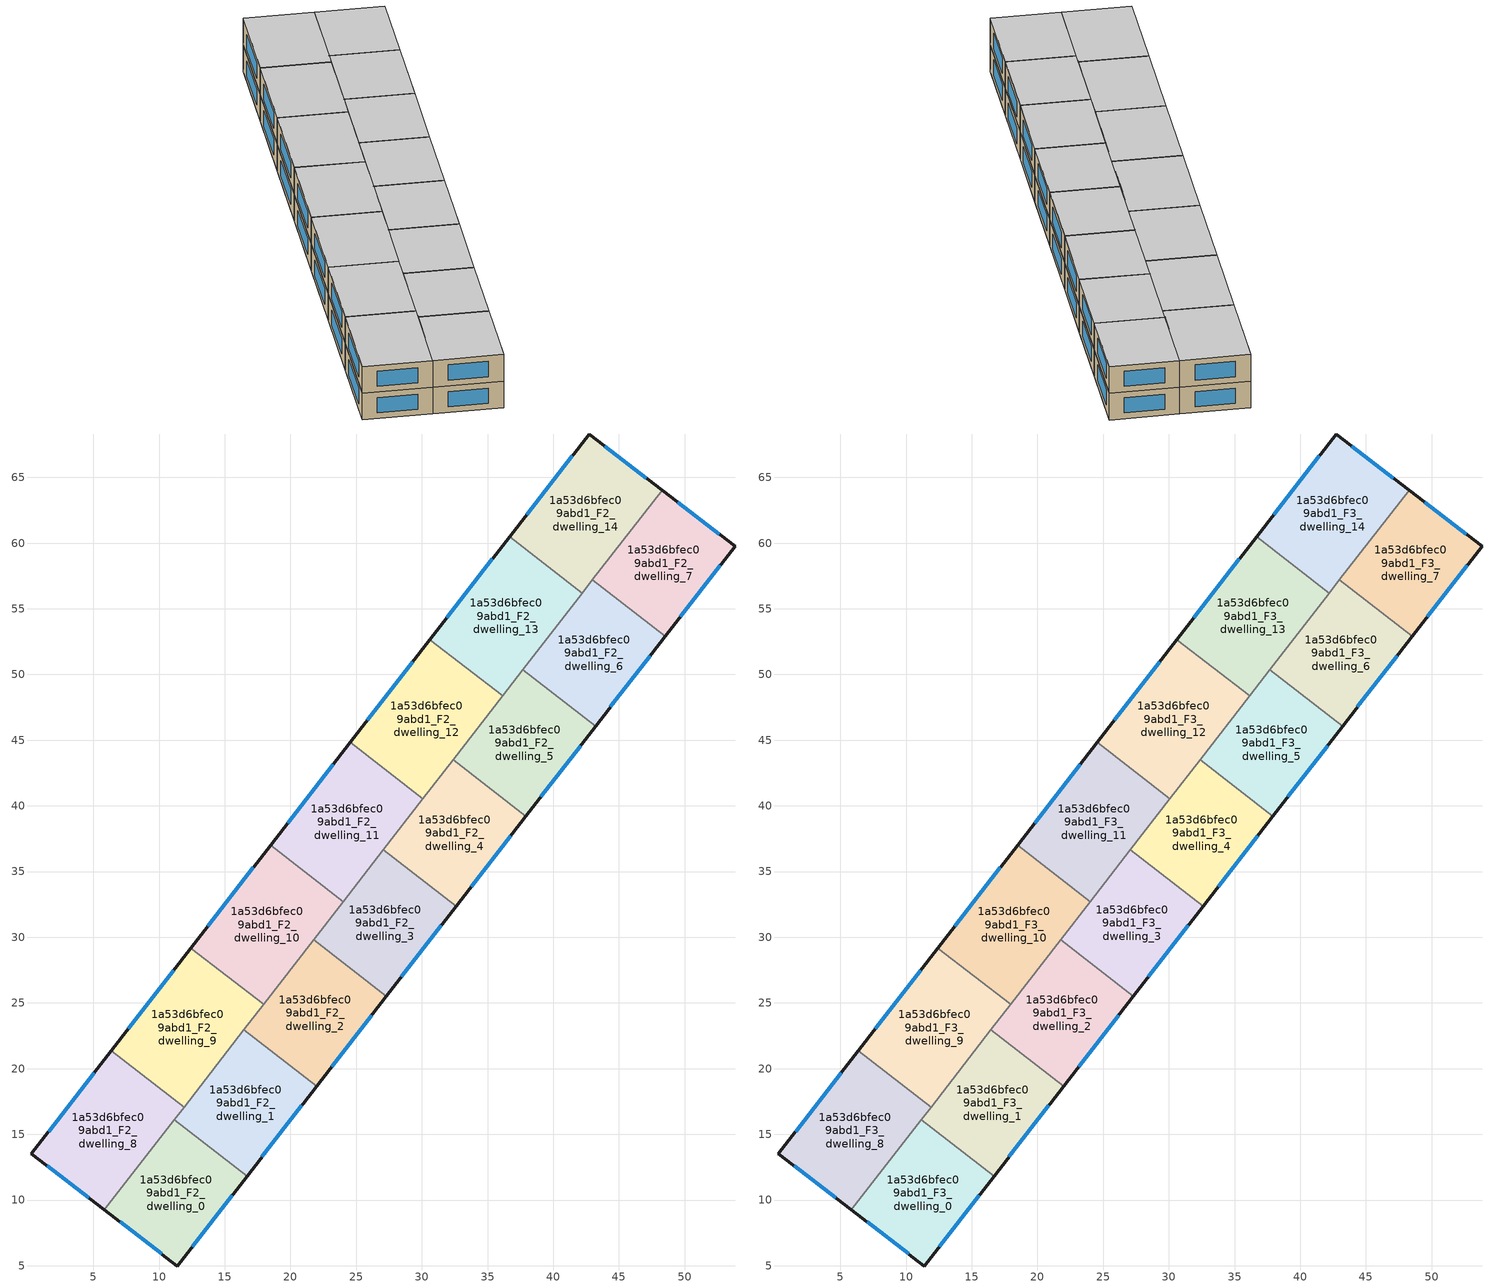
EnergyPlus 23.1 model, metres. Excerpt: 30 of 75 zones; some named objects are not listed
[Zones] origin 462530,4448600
1a53d6bfec09abd1_F2_dwelling_0
 floor to 1a53d6bfec09abd1_F1_dwelling_0 (EU_floor_Construction): 16.7,11.82 11.4,4.98 5.85,9.25 11.16,16.11 z6
 wall outside (EU_wall_Construction): 5.85,9.25 11.4,4.98 16.7,11.82 z6:9
 wall to 1a53d6bfec09abd1_F2_dwelling_1 (EU_wall_Construction): 16.7,11.82 11.16,16.11 z6:9
 wall to 1a53d6bfec09abd1_F2_dwelling_8 (EU_wall_Construction): 11.16,16.11 5.85,9.25 z6:9
 window (EU_Window_Construction): 12.54,6.44 15.56,10.35 / 7.04,8.33 10.21,5.89 z6.64:8.36
1a53d6bfec09abd1_F2_dwelling_1
 floor to 1a53d6bfec09abd1_F1_dwelling_1 (EU_floor_Construction): 22,18.67 16.7,11.82 11.16,16.11 16.46,22.96 z6
 wall outside (EU_wall_Construction): 16.7,11.82 22,18.67 z6:9
 wall to 1a53d6bfec09abd1_F2_dwelling_2 (EU_wall_Construction): 22,18.67 16.46,22.96 z6:9
 wall to 1a53d6bfec09abd1_F2_dwelling_9 (EU_wall_Construction): 16.46,22.96 11.9,17.06 z6:9
 wall to 1a53d6bfec09abd1_F2_dwelling_8 (EU_wall_Construction): 11.9,17.06 11.16,16.11 z6:9
 window (EU_Window_Construction): 17.83,13.28 20.87,17.2 z6.64:8.36
1a53d6bfec09abd1_F2_dwelling_10
 floor to 1a53d6bfec09abd1_F1_dwelling_10 (EU_floor_Construction): 24.02,32.72 17.96,24.89 12.42,29.18 18.49,37.01 z6
 wall outside (EU_wall_Construction): 18.49,37.01 12.42,29.18 z6:9
 wall to 1a53d6bfec09abd1_F2_dwelling_11 (EU_wall_Construction): 24.02,32.72 18.49,37.01 z6:9
 wall to 1a53d6bfec09abd1_F2_dwelling_9 (EU_wall_Construction): 12.42,29.18 17.96,24.89 z6:9
 wall to 1a53d6bfec09abd1_F2_dwelling_2 (EU_wall_Construction): 17.96,24.89 21.77,29.81 z6:9
 wall to 1a53d6bfec09abd1_F2_dwelling_3 (EU_wall_Construction): 21.77,29.81 24.02,32.72 z6:9
 window (EU_Window_Construction): 17.19,35.33 13.72,30.86 z6.64:8.36
1a53d6bfec09abd1_F2_dwelling_11
 floor to 1a53d6bfec09abd1_F1_dwelling_11 (EU_floor_Construction): 30.09,40.54 24.02,32.72 18.49,37.01 24.55,44.83 z6
 wall outside (EU_wall_Construction): 24.55,44.83 18.49,37.01 z6:9
 wall to 1a53d6bfec09abd1_F2_dwelling_12 (EU_wall_Construction): 30.09,40.54 24.55,44.83 z6:9
 wall to 1a53d6bfec09abd1_F2_dwelling_3 (EU_wall_Construction): 24.02,32.72 27.07,36.65 z6:9
 wall to 1a53d6bfec09abd1_F2_dwelling_4 (EU_wall_Construction): 27.07,36.65 30.09,40.54 z6:9
 window (EU_Window_Construction): 23.25,43.16 19.78,38.68 z6.64:8.36
1a53d6bfec09abd1_F2_dwelling_12
 floor to 1a53d6bfec09abd1_F1_dwelling_12 (EU_floor_Construction): 36.15,48.37 30.09,40.54 24.55,44.83 30.61,52.66 z6
 wall outside (EU_wall_Construction): 30.61,52.66 24.55,44.83 z6:9
 wall to 1a53d6bfec09abd1_F2_dwelling_13 (EU_wall_Construction): 36.15,48.37 30.61,52.66 z6:9
 wall to 1a53d6bfec09abd1_F2_dwelling_5 (EU_wall_Construction): 32.38,43.5 36.15,48.37 z6:9
 wall to 1a53d6bfec09abd1_F2_dwelling_4 (EU_wall_Construction): 30.09,40.55 32.38,43.5 z6:9
 window (EU_Window_Construction): 29.31,50.98 25.85,46.51 z6.64:8.36
1a53d6bfec09abd1_F2_dwelling_13
 floor to 1a53d6bfec09abd1_F1_dwelling_13 (EU_floor_Construction): 42.21,56.2 36.15,48.37 30.61,52.66 36.67,60.49 z6
 wall outside (EU_wall_Construction): 36.67,60.49 30.61,52.66 z6:9
 wall to 1a53d6bfec09abd1_F2_dwelling_14 (EU_wall_Construction): 42.21,56.2 36.67,60.49 z6:9
 wall to 1a53d6bfec09abd1_F2_dwelling_6 (EU_wall_Construction): 37.68,50.35 42.21,56.2 z6:9
 wall to 1a53d6bfec09abd1_F2_dwelling_5 (EU_wall_Construction): 36.15,48.37 37.68,50.35 z6:9
 window (EU_Window_Construction): 35.37,58.81 31.91,54.34 z6.64:8.36
1a53d6bfec09abd1_F2_dwelling_14
 floor to 1a53d6bfec09abd1_F1_dwelling_14 (EU_floor_Construction): 48.28,64.04 42.21,56.2 36.67,60.49 42.73,68.3 z6
 wall outside (EU_wall_Construction): 48.28,64.04 42.73,68.3 36.67,60.49 z6:9
 wall to 1a53d6bfec09abd1_F2_dwelling_7 (EU_wall_Construction): 42.99,57.2 48.28,64.04 z6:9
 wall to 1a53d6bfec09abd1_F2_dwelling_6 (EU_wall_Construction): 42.21,56.2 42.99,57.2 z6:9
 window (EU_Window_Construction): 47.09,64.95 43.92,67.39 / 41.43,66.63 37.97,62.16 z6.64:8.36
1a53d6bfec09abd1_F2_dwelling_2
 floor to 1a53d6bfec09abd1_F1_dwelling_2 (EU_floor_Construction): 27.31,25.51 22,18.67 16.46,22.96 21.77,29.8 z6
 wall outside (EU_wall_Construction): 22,18.67 27.31,25.51 z6:9
 wall to 1a53d6bfec09abd1_F2_dwelling_3 (EU_wall_Construction): 27.31,25.51 21.77,29.8 z6:9
 wall to 1a53d6bfec09abd1_F2_dwelling_9 (EU_wall_Construction): 17.96,24.89 16.46,22.96 z6:9
 window (EU_Window_Construction): 23.14,20.13 26.17,24.05 z6.64:8.36
1a53d6bfec09abd1_F2_dwelling_3
 floor to 1a53d6bfec09abd1_F1_dwelling_3 (EU_floor_Construction): 32.61,32.36 27.31,25.51 21.77,29.8 27.07,36.65 z6
 wall outside (EU_wall_Construction): 27.31,25.51 32.61,32.36 z6:9
 wall to 1a53d6bfec09abd1_F2_dwelling_4 (EU_wall_Construction): 32.61,32.36 27.07,36.65 z6:9
 window (EU_Window_Construction): 28.44,26.98 31.47,30.9 z6.64:8.36
1a53d6bfec09abd1_F2_dwelling_4
 floor to 1a53d6bfec09abd1_F1_dwelling_4 (EU_floor_Construction): 37.91,39.21 32.61,32.36 27.07,36.65 32.38,43.5 z6
 wall outside (EU_wall_Construction): 32.61,32.36 37.91,39.21 z6:9
 wall to 1a53d6bfec09abd1_F2_dwelling_5 (EU_wall_Construction): 37.91,39.21 32.38,43.5 z6:9
 window (EU_Window_Construction): 33.75,33.83 36.78,37.75 z6.64:8.36
1a53d6bfec09abd1_F2_dwelling_5
 floor to 1a53d6bfec09abd1_F1_dwelling_5 (EU_floor_Construction): 43.22,46.06 37.91,39.21 32.38,43.5 37.68,50.35 z6
 wall outside (EU_wall_Construction): 37.91,39.21 43.22,46.06 z6:9
 wall to 1a53d6bfec09abd1_F2_dwelling_6 (EU_wall_Construction): 43.22,46.06 37.68,50.35 z6:9
 window (EU_Window_Construction): 39.05,40.68 42.08,44.59 z6.64:8.36
1a53d6bfec09abd1_F2_dwelling_6
 floor to 1a53d6bfec09abd1_F1_dwelling_6 (EU_floor_Construction): 48.52,52.91 43.22,46.06 37.68,50.35 42.99,57.2 z6
 wall outside (EU_wall_Construction): 43.22,46.06 48.52,52.91 z6:9
 wall to 1a53d6bfec09abd1_F2_dwelling_7 (EU_wall_Construction): 48.52,52.91 42.99,57.2 z6:9
 window (EU_Window_Construction): 44.36,47.53 47.39,51.44 z6.64:8.36
1a53d6bfec09abd1_F2_dwelling_7
 floor to 1a53d6bfec09abd1_F1_dwelling_7 (EU_floor_Construction): 53.84,59.77 48.52,52.91 42.99,57.2 48.28,64.04 z6
 wall outside (EU_wall_Construction): 48.52,52.91 53.84,59.77 48.28,64.04 z6:9
 window (EU_Window_Construction): 52.65,60.68 49.47,63.12 / 49.66,54.38 52.7,58.3 z6.64:8.36
1a53d6bfec09abd1_F2_dwelling_8
 floor to 1a53d6bfec09abd1_F1_dwelling_8 (EU_floor_Construction): 11.9,17.06 5.85,9.25 0.29,13.51 6.36,21.35 z6
 wall outside (EU_wall_Construction): 6.36,21.35 0.29,13.51 5.85,9.25 z6:9
 wall to 1a53d6bfec09abd1_F2_dwelling_9 (EU_wall_Construction): 11.9,17.06 6.36,21.35 z6:9
 window (EU_Window_Construction): 1.48,12.6 4.66,10.16 / 5.06,19.67 1.59,15.19 z6.64:8.36
1a53d6bfec09abd1_F2_dwelling_9
 floor to 1a53d6bfec09abd1_F1_dwelling_9 (EU_floor_Construction): 17.96,24.89 11.9,17.06 6.36,21.35 12.42,29.18 z6
 wall outside (EU_wall_Construction): 12.42,29.18 6.36,21.35 z6:9
 window (EU_Window_Construction): 11.13,27.5 7.66,23.03 z6.64:8.36
1a53d6bfec09abd1_F3_dwelling_0
 floor to 1a53d6bfec09abd1_F2_dwelling_0 (EU_floor_Construction): 16.7,11.82 11.4,4.98 5.85,9.25 11.16,16.11 z9
 wall outside (EU_wall_Construction): 5.85,9.25 11.4,4.98 16.7,11.82 z9:12
 wall to 1a53d6bfec09abd1_F3_dwelling_1 (EU_wall_Construction): 16.7,11.82 11.16,16.11 z9:12
 wall to 1a53d6bfec09abd1_F3_dwelling_8 (EU_wall_Construction): 11.16,16.11 5.85,9.25 z9:12
 window (EU_Window_Construction): 12.54,6.44 15.56,10.35 / 7.04,8.33 10.21,5.89 z9.64:11.36
 ceiling to 1a53d6bfec09abd1_F4_dwelling_0 (EU_floor_Construction): 11.4,4.98 16.7,11.82 11.16,16.11 5.85,9.25 z12
1a53d6bfec09abd1_F3_dwelling_1
 floor to 1a53d6bfec09abd1_F2_dwelling_1 (EU_floor_Construction): 22,18.67 16.7,11.82 11.16,16.11 16.46,22.96 z9
 wall outside (EU_wall_Construction): 16.7,11.82 22,18.67 z9:12
 wall to 1a53d6bfec09abd1_F3_dwelling_2 (EU_wall_Construction): 22,18.67 16.46,22.96 z9:12
 wall to 1a53d6bfec09abd1_F3_dwelling_9 (EU_wall_Construction): 16.46,22.96 11.9,17.06 z9:12
 wall to 1a53d6bfec09abd1_F3_dwelling_8 (EU_wall_Construction): 11.9,17.06 11.16,16.11 z9:12
 window (EU_Window_Construction): 17.83,13.28 20.87,17.2 z9.64:11.36
 ceiling to 1a53d6bfec09abd1_F4_dwelling_1 (EU_floor_Construction): 16.7,11.82 22,18.67 16.46,22.96 11.16,16.11 z12
1a53d6bfec09abd1_F3_dwelling_10
 floor to 1a53d6bfec09abd1_F2_dwelling_10 (EU_floor_Construction): 24.02,32.72 17.96,24.89 12.42,29.18 18.49,37.01 z9
 wall outside (EU_wall_Construction): 18.49,37.01 12.42,29.18 z9:12
 wall to 1a53d6bfec09abd1_F3_dwelling_11 (EU_wall_Construction): 24.02,32.72 18.49,37.01 z9:12
 wall to 1a53d6bfec09abd1_F3_dwelling_9 (EU_wall_Construction): 12.42,29.18 17.96,24.89 z9:12
 wall to 1a53d6bfec09abd1_F3_dwelling_2 (EU_wall_Construction): 17.96,24.89 21.77,29.81 z9:12
 wall to 1a53d6bfec09abd1_F3_dwelling_3 (EU_wall_Construction): 21.77,29.81 24.02,32.72 z9:12
 window (EU_Window_Construction): 17.19,35.33 13.72,30.86 z9.64:11.36
 ceiling to 1a53d6bfec09abd1_F4_dwelling_10 (EU_floor_Construction): 17.96,24.89 24.02,32.72 18.49,37.01 12.42,29.18 z12
1a53d6bfec09abd1_F3_dwelling_11
 floor to 1a53d6bfec09abd1_F2_dwelling_11 (EU_floor_Construction): 30.09,40.54 24.02,32.72 18.49,37.01 24.55,44.83 z9
 wall outside (EU_wall_Construction): 24.55,44.83 18.49,37.01 z9:12
 wall to 1a53d6bfec09abd1_F3_dwelling_12 (EU_wall_Construction): 30.09,40.54 24.55,44.83 z9:12
 wall to 1a53d6bfec09abd1_F3_dwelling_3 (EU_wall_Construction): 24.02,32.72 27.07,36.65 z9:12
 wall to 1a53d6bfec09abd1_F3_dwelling_4 (EU_wall_Construction): 27.07,36.65 30.09,40.54 z9:12
 window (EU_Window_Construction): 23.25,43.16 19.78,38.68 z9.64:11.36
 ceiling to 1a53d6bfec09abd1_F4_dwelling_11 (EU_floor_Construction): 24.02,32.72 30.09,40.54 24.55,44.83 18.49,37.01 z12
1a53d6bfec09abd1_F3_dwelling_12
 floor to 1a53d6bfec09abd1_F2_dwelling_12 (EU_floor_Construction): 36.15,48.37 30.09,40.54 24.55,44.83 30.61,52.66 z9
 wall outside (EU_wall_Construction): 30.61,52.66 24.55,44.83 z9:12
 wall to 1a53d6bfec09abd1_F3_dwelling_13 (EU_wall_Construction): 36.15,48.37 30.61,52.66 z9:12
 wall to 1a53d6bfec09abd1_F3_dwelling_5 (EU_wall_Construction): 32.38,43.5 36.15,48.37 z9:12
 wall to 1a53d6bfec09abd1_F3_dwelling_4 (EU_wall_Construction): 30.09,40.55 32.38,43.5 z9:12
 window (EU_Window_Construction): 29.31,50.98 25.85,46.51 z9.64:11.36
 ceiling to 1a53d6bfec09abd1_F4_dwelling_12 (EU_floor_Construction): 30.09,40.54 36.15,48.37 30.61,52.66 24.55,44.83 z12
1a53d6bfec09abd1_F3_dwelling_13
 floor to 1a53d6bfec09abd1_F2_dwelling_13 (EU_floor_Construction): 42.21,56.2 36.15,48.37 30.61,52.66 36.67,60.49 z9
 wall outside (EU_wall_Construction): 36.67,60.49 30.61,52.66 z9:12
 wall to 1a53d6bfec09abd1_F3_dwelling_14 (EU_wall_Construction): 42.21,56.2 36.67,60.49 z9:12
 wall to 1a53d6bfec09abd1_F3_dwelling_6 (EU_wall_Construction): 37.68,50.35 42.21,56.2 z9:12
 wall to 1a53d6bfec09abd1_F3_dwelling_5 (EU_wall_Construction): 36.15,48.37 37.68,50.35 z9:12
 window (EU_Window_Construction): 35.37,58.81 31.91,54.34 z9.64:11.36
 ceiling to 1a53d6bfec09abd1_F4_dwelling_13 (EU_floor_Construction): 36.15,48.37 42.21,56.2 36.67,60.49 30.61,52.66 z12
1a53d6bfec09abd1_F3_dwelling_14
 floor to 1a53d6bfec09abd1_F2_dwelling_14 (EU_floor_Construction): 48.28,64.04 42.21,56.2 36.67,60.49 42.73,68.3 z9
 wall outside (EU_wall_Construction): 48.28,64.04 42.73,68.3 36.67,60.49 z9:12
 wall to 1a53d6bfec09abd1_F3_dwelling_7 (EU_wall_Construction): 42.99,57.2 48.28,64.04 z9:12
 wall to 1a53d6bfec09abd1_F3_dwelling_6 (EU_wall_Construction): 42.21,56.2 42.99,57.2 z9:12
 window (EU_Window_Construction): 47.09,64.95 43.92,67.39 / 41.43,66.63 37.97,62.16 z9.64:11.36
 ceiling to 1a53d6bfec09abd1_F4_dwelling_14 (EU_floor_Construction): 42.21,56.2 48.28,64.04 42.73,68.3 36.67,60.49 z12
1a53d6bfec09abd1_F3_dwelling_2
 floor to 1a53d6bfec09abd1_F2_dwelling_2 (EU_floor_Construction): 27.31,25.51 22,18.67 16.46,22.96 21.77,29.8 z9
 wall outside (EU_wall_Construction): 22,18.67 27.31,25.51 z9:12
 wall to 1a53d6bfec09abd1_F3_dwelling_3 (EU_wall_Construction): 27.31,25.51 21.77,29.8 z9:12
 wall to 1a53d6bfec09abd1_F3_dwelling_9 (EU_wall_Construction): 17.96,24.89 16.46,22.96 z9:12
 window (EU_Window_Construction): 23.14,20.13 26.17,24.05 z9.64:11.36
 ceiling to 1a53d6bfec09abd1_F4_dwelling_2 (EU_floor_Construction): 22,18.67 27.31,25.51 21.77,29.8 16.46,22.96 z12
1a53d6bfec09abd1_F3_dwelling_3
 floor to 1a53d6bfec09abd1_F2_dwelling_3 (EU_floor_Construction): 32.61,32.36 27.31,25.51 21.77,29.8 27.07,36.65 z9
 wall outside (EU_wall_Construction): 27.31,25.51 32.61,32.36 z9:12
 wall to 1a53d6bfec09abd1_F3_dwelling_4 (EU_wall_Construction): 32.61,32.36 27.07,36.65 z9:12
 window (EU_Window_Construction): 28.44,26.98 31.47,30.9 z9.64:11.36
 ceiling to 1a53d6bfec09abd1_F4_dwelling_3 (EU_floor_Construction): 27.31,25.51 32.61,32.36 27.07,36.65 21.77,29.8 z12
1a53d6bfec09abd1_F3_dwelling_4
 floor to 1a53d6bfec09abd1_F2_dwelling_4 (EU_floor_Construction): 37.91,39.21 32.61,32.36 27.07,36.65 32.38,43.5 z9
 wall outside (EU_wall_Construction): 32.61,32.36 37.91,39.21 z9:12
 wall to 1a53d6bfec09abd1_F3_dwelling_5 (EU_wall_Construction): 37.91,39.21 32.38,43.5 z9:12
 window (EU_Window_Construction): 33.75,33.83 36.78,37.75 z9.64:11.36
 ceiling to 1a53d6bfec09abd1_F4_dwelling_4 (EU_floor_Construction): 32.61,32.36 37.91,39.21 32.38,43.5 27.07,36.65 z12
1a53d6bfec09abd1_F3_dwelling_5
 floor to 1a53d6bfec09abd1_F2_dwelling_5 (EU_floor_Construction): 43.22,46.06 37.91,39.21 32.38,43.5 37.68,50.35 z9
 wall outside (EU_wall_Construction): 37.91,39.21 43.22,46.06 z9:12
 wall to 1a53d6bfec09abd1_F3_dwelling_6 (EU_wall_Construction): 43.22,46.06 37.68,50.35 z9:12
 window (EU_Window_Construction): 39.05,40.68 42.08,44.59 z9.64:11.36
 ceiling to 1a53d6bfec09abd1_F4_dwelling_5 (EU_floor_Construction): 37.91,39.21 43.22,46.06 37.68,50.35 32.38,43.5 z12
1a53d6bfec09abd1_F3_dwelling_6
 floor to 1a53d6bfec09abd1_F2_dwelling_6 (EU_floor_Construction): 48.52,52.91 43.22,46.06 37.68,50.35 42.99,57.2 z9
 wall outside (EU_wall_Construction): 43.22,46.06 48.52,52.91 z9:12
 wall to 1a53d6bfec09abd1_F3_dwelling_7 (EU_wall_Construction): 48.52,52.91 42.99,57.2 z9:12
 window (EU_Window_Construction): 44.36,47.53 47.39,51.44 z9.64:11.36
 ceiling to 1a53d6bfec09abd1_F4_dwelling_6 (EU_floor_Construction): 43.22,46.06 48.52,52.91 42.99,57.2 37.68,50.35 z12
1a53d6bfec09abd1_F3_dwelling_7
 floor to 1a53d6bfec09abd1_F2_dwelling_7 (EU_floor_Construction): 53.84,59.77 48.52,52.91 42.99,57.2 48.28,64.04 z9
 wall outside (EU_wall_Construction): 48.52,52.91 53.84,59.77 48.28,64.04 z9:12
 window (EU_Window_Construction): 52.65,60.68 49.47,63.12 / 49.66,54.38 52.7,58.3 z9.64:11.36
 ceiling to 1a53d6bfec09abd1_F4_dwelling_7 (EU_floor_Construction): 48.52,52.91 53.84,59.77 48.28,64.04 42.99,57.2 z12
1a53d6bfec09abd1_F3_dwelling_8
 floor to 1a53d6bfec09abd1_F2_dwelling_8 (EU_floor_Construction): 11.9,17.06 5.85,9.25 0.29,13.51 6.36,21.35 z9
 wall outside (EU_wall_Construction): 6.36,21.35 0.29,13.51 5.85,9.25 z9:12
 wall to 1a53d6bfec09abd1_F3_dwelling_9 (EU_wall_Construction): 11.9,17.06 6.36,21.35 z9:12
 window (EU_Window_Construction): 1.48,12.6 4.66,10.16 / 5.06,19.67 1.59,15.19 z9.64:11.36
 ceiling to 1a53d6bfec09abd1_F4_dwelling_8 (EU_floor_Construction): 5.85,9.25 11.9,17.06 6.36,21.35 0.29,13.51 z12
1a53d6bfec09abd1_F3_dwelling_9
 floor to 1a53d6bfec09abd1_F2_dwelling_9 (EU_floor_Construction): 17.96,24.89 11.9,17.06 6.36,21.35 12.42,29.18 z9
 wall outside (EU_wall_Construction): 12.42,29.18 6.36,21.35 z9:12
 window (EU_Window_Construction): 11.13,27.5 7.66,23.03 z9.64:11.36
 ceiling to 1a53d6bfec09abd1_F4_dwelling_9 (EU_floor_Construction): 11.9,17.06 17.96,24.89 12.42,29.18 6.36,21.35 z12
[Building]
EU S2 Campaign: North Axis=0; Terrain=City; Solar Distribution=FullExterior
[Site:Location]
Yerevan-Zvartnots.Intl.AP: Latitude=40.15; Longitude=44.383; Time Zone=4; Elevation=854
[SizingPeriod:WeatherFileDays]
AnnualSizingPeriod: Begin Month=1; Begin Day of Month=1; End Month=12; End Day of Month=31; Day of Week for Start Day=Monday; Use Weather File Daylight Saving Period=No; Use Weather File Rain and Snow Indicators=No
[MATERIAL]
EU_InternalMass_Material: Roughness=MediumRough; Thickness=0.1; Conductivity=1; Density=1800; Specific Heat=900; Thermal Absorptance=0.9; Solar Absorptance=0.7; Visible Absorptance=0.7
[MATERIAL:NOMASS] Roughness=MediumRough; Thermal Absorptance=0.9; Solar Absorptance=0.7; Visible Absorptance=0.7
Name | Thermal Resistance
EU_wall_NoMass | 1.05043
EU_floor_NoMass | 0.478065
[WINDOWMATERIAL:SIMPLEGLAZINGSYSTEM]
EU_Window_SimpleGlazing: UFactor=2.5566; Solar Heat Gain Coefficient=0.75; Visible Transmittance=0.75
[CONSTRUCTION]
EU_wall_Construction: EU_wall_NoMass
EU_floor_Construction: EU_floor_NoMass
EU_Window_Construction: EU_Window_SimpleGlazing
EU_InternalMass_Construction: EU_InternalMass_Material
[ZONE] Type=1; Multiplier=1; Ceiling Height=autocalculate; Floor Area=autocalculate; Part of Total Floor Area=Yes
Name | Volume
1a53d6bfec09abd1_F2_dwelling_0; 1a53d6bfec09abd1_F3_dwelling_0 | 182.042
1a53d6bfec09abd1_F2_dwelling_1; 1a53d6bfec09abd1_F3_dwelling_1; 1a53d6bfec09abd1_F2_dwelling_3; 1a53d6bfec09abd1_F3_dwelling_3; 1a53d6bfec09abd1_F2_dwelling_4; 1a53d6bfec09abd1_F3_dwelling_4 | 182.052
1a53d6bfec09abd1_F2_dwelling_10; 1a53d6bfec09abd1_F3_dwelling_10 | 208.038
1a53d6bfec09abd1_F2_dwelling_11; 1a53d6bfec09abd1_F3_dwelling_11; 1a53d6bfec09abd1_F2_dwelling_12; 1a53d6bfec09abd1_F3_dwelling_12 | 208.032
1a53d6bfec09abd1_F2_dwelling_13; 1a53d6bfec09abd1_F3_dwelling_13; 1a53d6bfec09abd1_F2_dwelling_9; 1a53d6bfec09abd1_F3_dwelling_9 | 208.037
1a53d6bfec09abd1_F2_dwelling_14; 1a53d6bfec09abd1_F3_dwelling_14 | 208.043
1a53d6bfec09abd1_F2_dwelling_2; 1a53d6bfec09abd1_F3_dwelling_2 | 182.068
1a53d6bfec09abd1_F2_dwelling_5; 1a53d6bfec09abd1_F3_dwelling_5 | 182.035
1a53d6bfec09abd1_F2_dwelling_6; 1a53d6bfec09abd1_F3_dwelling_6 | 182.049
1a53d6bfec09abd1_F2_dwelling_7; 1a53d6bfec09abd1_F3_dwelling_7 | 182.057
1a53d6bfec09abd1_F2_dwelling_8; 1a53d6bfec09abd1_F3_dwelling_8 | 208.044
[INTERNALMASS] Construction=EU_InternalMass_Construction
Name | Zone or ZoneList | Surface Area
1a53d6bfec09abd1_F2_dwelling_0_EU_InternalMass | 1a53d6bfec09abd1_F2_dwelling_0 | 60.6805
1a53d6bfec09abd1_F2_dwelling_1_EU_InternalMass | 1a53d6bfec09abd1_F2_dwelling_1 | 60.6841
1a53d6bfec09abd1_F2_dwelling_2_EU_InternalMass | 1a53d6bfec09abd1_F2_dwelling_2 | 60.6895
1a53d6bfec09abd1_F2_dwelling_3_EU_InternalMass | 1a53d6bfec09abd1_F2_dwelling_3 | 60.6841
1a53d6bfec09abd1_F2_dwelling_4_EU_InternalMass | 1a53d6bfec09abd1_F2_dwelling_4 | 60.6841
1a53d6bfec09abd1_F2_dwelling_5_EU_InternalMass | 1a53d6bfec09abd1_F2_dwelling_5 | 60.6785
1a53d6bfec09abd1_F2_dwelling_6_EU_InternalMass | 1a53d6bfec09abd1_F2_dwelling_6 | 60.6828
1a53d6bfec09abd1_F2_dwelling_7_EU_InternalMass | 1a53d6bfec09abd1_F2_dwelling_7 | 60.6859
1a53d6bfec09abd1_F2_dwelling_8_EU_InternalMass | 1a53d6bfec09abd1_F2_dwelling_8 | 69.3478
1a53d6bfec09abd1_F2_dwelling_9_EU_InternalMass | 1a53d6bfec09abd1_F2_dwelling_9 | 69.3458
1a53d6bfec09abd1_F2_dwelling_10_EU_InternalMass | 1a53d6bfec09abd1_F2_dwelling_10 | 69.3458
1a53d6bfec09abd1_F2_dwelling_11_EU_InternalMass | 1a53d6bfec09abd1_F2_dwelling_11 | 69.3441
1a53d6bfec09abd1_F2_dwelling_12_EU_InternalMass | 1a53d6bfec09abd1_F2_dwelling_12 | 69.3441
1a53d6bfec09abd1_F2_dwelling_13_EU_InternalMass | 1a53d6bfec09abd1_F2_dwelling_13 | 69.3458
1a53d6bfec09abd1_F2_dwelling_14_EU_InternalMass | 1a53d6bfec09abd1_F2_dwelling_14 | 69.3478
1a53d6bfec09abd1_F3_dwelling_0_EU_InternalMass | 1a53d6bfec09abd1_F3_dwelling_0 | 60.6805
1a53d6bfec09abd1_F3_dwelling_1_EU_InternalMass | 1a53d6bfec09abd1_F3_dwelling_1 | 60.6841
1a53d6bfec09abd1_F3_dwelling_2_EU_InternalMass | 1a53d6bfec09abd1_F3_dwelling_2 | 60.6895
1a53d6bfec09abd1_F3_dwelling_3_EU_InternalMass | 1a53d6bfec09abd1_F3_dwelling_3 | 60.6841
1a53d6bfec09abd1_F3_dwelling_4_EU_InternalMass | 1a53d6bfec09abd1_F3_dwelling_4 | 60.6841
1a53d6bfec09abd1_F3_dwelling_5_EU_InternalMass | 1a53d6bfec09abd1_F3_dwelling_5 | 60.6785
1a53d6bfec09abd1_F3_dwelling_6_EU_InternalMass | 1a53d6bfec09abd1_F3_dwelling_6 | 60.6828
1a53d6bfec09abd1_F3_dwelling_7_EU_InternalMass | 1a53d6bfec09abd1_F3_dwelling_7 | 60.6859
1a53d6bfec09abd1_F3_dwelling_8_EU_InternalMass | 1a53d6bfec09abd1_F3_dwelling_8 | 69.3478
1a53d6bfec09abd1_F3_dwelling_9_EU_InternalMass | 1a53d6bfec09abd1_F3_dwelling_9 | 69.3458
1a53d6bfec09abd1_F3_dwelling_10_EU_InternalMass | 1a53d6bfec09abd1_F3_dwelling_10 | 69.3458
1a53d6bfec09abd1_F3_dwelling_11_EU_InternalMass | 1a53d6bfec09abd1_F3_dwelling_11 | 69.3441
1a53d6bfec09abd1_F3_dwelling_12_EU_InternalMass | 1a53d6bfec09abd1_F3_dwelling_12 | 69.3441
1a53d6bfec09abd1_F3_dwelling_13_EU_InternalMass | 1a53d6bfec09abd1_F3_dwelling_13 | 69.3458
1a53d6bfec09abd1_F3_dwelling_14_EU_InternalMass | 1a53d6bfec09abd1_F3_dwelling_14 | 69.3478
[OTHEREQUIPMENT] Fuel Type=Electricity; Design Level Calculation Method=Watts/Area; Power per Zone Floor Area=1; Fraction Latent=0; Fraction Radiant=0; Fraction Lost=0; Carbon Dioxide Generation Rate=0; EndUse Subcategory=EU_Step8_InternalGains
Name | Zone or ZoneList or Space or SpaceList | Schedule
EU_Step8_InternalGain_1a53d6bfec09abd1_F2_dwelling_0_f000 | 1a53d6bfec09abd1_F2_dwelling_0 | EU_Step8_GainSchedule_1a53d6bfec09abd1_F2_dwelling_0_f000
EU_Step8_InternalGain_1a53d6bfec09abd1_F2_dwelling_1_f000 | 1a53d6bfec09abd1_F2_dwelling_1 | EU_Step8_GainSchedule_1a53d6bfec09abd1_F2_dwelling_1_f000
EU_Step8_InternalGain_1a53d6bfec09abd1_F2_dwelling_2_f000 | 1a53d6bfec09abd1_F2_dwelling_2 | EU_Step8_GainSchedule_1a53d6bfec09abd1_F2_dwelling_2_f000
EU_Step8_InternalGain_1a53d6bfec09abd1_F2_dwelling_3_f000 | 1a53d6bfec09abd1_F2_dwelling_3 | EU_Step8_GainSchedule_1a53d6bfec09abd1_F2_dwelling_3_f000
EU_Step8_InternalGain_1a53d6bfec09abd1_F2_dwelling_4_f000 | 1a53d6bfec09abd1_F2_dwelling_4 | EU_Step8_GainSchedule_1a53d6bfec09abd1_F2_dwelling_4_f000
EU_Step8_InternalGain_1a53d6bfec09abd1_F2_dwelling_5_f000 | 1a53d6bfec09abd1_F2_dwelling_5 | EU_Step8_GainSchedule_1a53d6bfec09abd1_F2_dwelling_5_f000
EU_Step8_InternalGain_1a53d6bfec09abd1_F2_dwelling_6_f000 | 1a53d6bfec09abd1_F2_dwelling_6 | EU_Step8_GainSchedule_1a53d6bfec09abd1_F2_dwelling_6_f000
EU_Step8_InternalGain_1a53d6bfec09abd1_F2_dwelling_7_f000 | 1a53d6bfec09abd1_F2_dwelling_7 | EU_Step8_GainSchedule_1a53d6bfec09abd1_F2_dwelling_7_f000
EU_Step8_InternalGain_1a53d6bfec09abd1_F2_dwelling_8_f000 | 1a53d6bfec09abd1_F2_dwelling_8 | EU_Step8_GainSchedule_1a53d6bfec09abd1_F2_dwelling_8_f000
EU_Step8_InternalGain_1a53d6bfec09abd1_F2_dwelling_9_f000 | 1a53d6bfec09abd1_F2_dwelling_9 | EU_Step8_GainSchedule_1a53d6bfec09abd1_F2_dwelling_9_f000
EU_Step8_InternalGain_1a53d6bfec09abd1_F2_dwelling_10_f000 | 1a53d6bfec09abd1_F2_dwelling_10 | EU_Step8_GainSchedule_1a53d6bfec09abd1_F2_dwelling_10_f000
EU_Step8_InternalGain_1a53d6bfec09abd1_F2_dwelling_11_f000 | 1a53d6bfec09abd1_F2_dwelling_11 | EU_Step8_GainSchedule_1a53d6bfec09abd1_F2_dwelling_11_f000
EU_Step8_InternalGain_1a53d6bfec09abd1_F2_dwelling_12_f000 | 1a53d6bfec09abd1_F2_dwelling_12 | EU_Step8_GainSchedule_1a53d6bfec09abd1_F2_dwelling_12_f000
EU_Step8_InternalGain_1a53d6bfec09abd1_F2_dwelling_13_f000 | 1a53d6bfec09abd1_F2_dwelling_13 | EU_Step8_GainSchedule_1a53d6bfec09abd1_F2_dwelling_13_f000
EU_Step8_InternalGain_1a53d6bfec09abd1_F2_dwelling_14_f000 | 1a53d6bfec09abd1_F2_dwelling_14 | EU_Step8_GainSchedule_1a53d6bfec09abd1_F2_dwelling_14_f000
EU_Step8_InternalGain_1a53d6bfec09abd1_F3_dwelling_0_f000 | 1a53d6bfec09abd1_F3_dwelling_0 | EU_Step8_GainSchedule_1a53d6bfec09abd1_F3_dwelling_0_f000
EU_Step8_InternalGain_1a53d6bfec09abd1_F3_dwelling_1_f000 | 1a53d6bfec09abd1_F3_dwelling_1 | EU_Step8_GainSchedule_1a53d6bfec09abd1_F3_dwelling_1_f000
EU_Step8_InternalGain_1a53d6bfec09abd1_F3_dwelling_2_f000 | 1a53d6bfec09abd1_F3_dwelling_2 | EU_Step8_GainSchedule_1a53d6bfec09abd1_F3_dwelling_2_f000
EU_Step8_InternalGain_1a53d6bfec09abd1_F3_dwelling_3_f000 | 1a53d6bfec09abd1_F3_dwelling_3 | EU_Step8_GainSchedule_1a53d6bfec09abd1_F3_dwelling_3_f000
EU_Step8_InternalGain_1a53d6bfec09abd1_F3_dwelling_4_f000 | 1a53d6bfec09abd1_F3_dwelling_4 | EU_Step8_GainSchedule_1a53d6bfec09abd1_F3_dwelling_4_f000
EU_Step8_InternalGain_1a53d6bfec09abd1_F3_dwelling_5_f000 | 1a53d6bfec09abd1_F3_dwelling_5 | EU_Step8_GainSchedule_1a53d6bfec09abd1_F3_dwelling_5_f000
EU_Step8_InternalGain_1a53d6bfec09abd1_F3_dwelling_6_f000 | 1a53d6bfec09abd1_F3_dwelling_6 | EU_Step8_GainSchedule_1a53d6bfec09abd1_F3_dwelling_6_f000
EU_Step8_InternalGain_1a53d6bfec09abd1_F3_dwelling_7_f000 | 1a53d6bfec09abd1_F3_dwelling_7 | EU_Step8_GainSchedule_1a53d6bfec09abd1_F3_dwelling_7_f000
EU_Step8_InternalGain_1a53d6bfec09abd1_F3_dwelling_8_f000 | 1a53d6bfec09abd1_F3_dwelling_8 | EU_Step8_GainSchedule_1a53d6bfec09abd1_F3_dwelling_8_f000
EU_Step8_InternalGain_1a53d6bfec09abd1_F3_dwelling_9_f000 | 1a53d6bfec09abd1_F3_dwelling_9 | EU_Step8_GainSchedule_1a53d6bfec09abd1_F3_dwelling_9_f000
EU_Step8_InternalGain_1a53d6bfec09abd1_F3_dwelling_10_f000 | 1a53d6bfec09abd1_F3_dwelling_10 | EU_Step8_GainSchedule_1a53d6bfec09abd1_F3_dwelling_10_f000
EU_Step8_InternalGain_1a53d6bfec09abd1_F3_dwelling_11_f000 | 1a53d6bfec09abd1_F3_dwelling_11 | EU_Step8_GainSchedule_1a53d6bfec09abd1_F3_dwelling_11_f000
EU_Step8_InternalGain_1a53d6bfec09abd1_F3_dwelling_12_f000 | 1a53d6bfec09abd1_F3_dwelling_12 | EU_Step8_GainSchedule_1a53d6bfec09abd1_F3_dwelling_12_f000
EU_Step8_InternalGain_1a53d6bfec09abd1_F3_dwelling_13_f000 | 1a53d6bfec09abd1_F3_dwelling_13 | EU_Step8_GainSchedule_1a53d6bfec09abd1_F3_dwelling_13_f000
EU_Step8_InternalGain_1a53d6bfec09abd1_F3_dwelling_14_f000 | 1a53d6bfec09abd1_F3_dwelling_14 | EU_Step8_GainSchedule_1a53d6bfec09abd1_F3_dwelling_14_f000
[ZONEVENTILATION:DESIGNFLOWRATE] Schedule=EU_AlwaysOn; Design Flow Rate Calculation Method=AirChanges/Hour; Air Changes per Hour=0.557805; Ventilation Type=Natural; Fan Pressure Rise=0; Fan Total Efficiency=1; Constant Term Coefficient=1; Temperature Term Coefficient=0; Velocity Term Coefficient=0; Velocity Squared Term Coefficient=0; Minimum Indoor Temperature=-100; Maximum Indoor Temperature=100; Delta Temperature=-100; Minimum Outdoor Temperature=-100; Maximum Outdoor Temperature=100; Maximum Wind Speed=40
Name | Zone or ZoneList or Space or SpaceList
EU_ConstantAir_1a53d6bfec09abd1_F2_dwelling_0 | 1a53d6bfec09abd1_F2_dwelling_0
EU_ConstantAir_1a53d6bfec09abd1_F2_dwelling_1 | 1a53d6bfec09abd1_F2_dwelling_1
EU_ConstantAir_1a53d6bfec09abd1_F2_dwelling_2 | 1a53d6bfec09abd1_F2_dwelling_2
EU_ConstantAir_1a53d6bfec09abd1_F2_dwelling_3 | 1a53d6bfec09abd1_F2_dwelling_3
EU_ConstantAir_1a53d6bfec09abd1_F2_dwelling_4 | 1a53d6bfec09abd1_F2_dwelling_4
EU_ConstantAir_1a53d6bfec09abd1_F2_dwelling_5 | 1a53d6bfec09abd1_F2_dwelling_5
EU_ConstantAir_1a53d6bfec09abd1_F2_dwelling_6 | 1a53d6bfec09abd1_F2_dwelling_6
EU_ConstantAir_1a53d6bfec09abd1_F2_dwelling_7 | 1a53d6bfec09abd1_F2_dwelling_7
EU_ConstantAir_1a53d6bfec09abd1_F2_dwelling_8 | 1a53d6bfec09abd1_F2_dwelling_8
EU_ConstantAir_1a53d6bfec09abd1_F2_dwelling_9 | 1a53d6bfec09abd1_F2_dwelling_9
EU_ConstantAir_1a53d6bfec09abd1_F2_dwelling_10 | 1a53d6bfec09abd1_F2_dwelling_10
EU_ConstantAir_1a53d6bfec09abd1_F2_dwelling_11 | 1a53d6bfec09abd1_F2_dwelling_11
EU_ConstantAir_1a53d6bfec09abd1_F2_dwelling_12 | 1a53d6bfec09abd1_F2_dwelling_12
EU_ConstantAir_1a53d6bfec09abd1_F2_dwelling_13 | 1a53d6bfec09abd1_F2_dwelling_13
EU_ConstantAir_1a53d6bfec09abd1_F2_dwelling_14 | 1a53d6bfec09abd1_F2_dwelling_14
EU_ConstantAir_1a53d6bfec09abd1_F3_dwelling_0 | 1a53d6bfec09abd1_F3_dwelling_0
EU_ConstantAir_1a53d6bfec09abd1_F3_dwelling_1 | 1a53d6bfec09abd1_F3_dwelling_1
EU_ConstantAir_1a53d6bfec09abd1_F3_dwelling_2 | 1a53d6bfec09abd1_F3_dwelling_2
EU_ConstantAir_1a53d6bfec09abd1_F3_dwelling_3 | 1a53d6bfec09abd1_F3_dwelling_3
EU_ConstantAir_1a53d6bfec09abd1_F3_dwelling_4 | 1a53d6bfec09abd1_F3_dwelling_4
EU_ConstantAir_1a53d6bfec09abd1_F3_dwelling_5 | 1a53d6bfec09abd1_F3_dwelling_5
EU_ConstantAir_1a53d6bfec09abd1_F3_dwelling_6 | 1a53d6bfec09abd1_F3_dwelling_6
EU_ConstantAir_1a53d6bfec09abd1_F3_dwelling_7 | 1a53d6bfec09abd1_F3_dwelling_7
EU_ConstantAir_1a53d6bfec09abd1_F3_dwelling_8 | 1a53d6bfec09abd1_F3_dwelling_8
EU_ConstantAir_1a53d6bfec09abd1_F3_dwelling_9 | 1a53d6bfec09abd1_F3_dwelling_9
EU_ConstantAir_1a53d6bfec09abd1_F3_dwelling_10 | 1a53d6bfec09abd1_F3_dwelling_10
EU_ConstantAir_1a53d6bfec09abd1_F3_dwelling_11 | 1a53d6bfec09abd1_F3_dwelling_11
EU_ConstantAir_1a53d6bfec09abd1_F3_dwelling_12 | 1a53d6bfec09abd1_F3_dwelling_12
EU_ConstantAir_1a53d6bfec09abd1_F3_dwelling_13 | 1a53d6bfec09abd1_F3_dwelling_13
EU_ConstantAir_1a53d6bfec09abd1_F3_dwelling_14 | 1a53d6bfec09abd1_F3_dwelling_14
[HVACTEMPLATE:ZONE:IDEALLOADSAIRSYSTEM] System Availability Schedule=EU_AlwaysOn; Maximum Heating Supply Air Temperature=50; Minimum Cooling Supply Air Temperature=13; Maximum Heating Supply Air Humidity Ratio=0.0156; Minimum Cooling Supply Air Humidity Ratio=0.0077; Heating Limit=NoLimit; Cooling Limit=NoLimit; Heating Availability Schedule=EU_AlwaysOn; Cooling Availability Schedule=EU_CoolingOff; Dehumidification Control Type=ConstantSensibleHeatRatio; Cooling Sensible Heat Ratio=0.7; Dehumidification Setpoint=60; Humidification Control Type=None; Humidification Setpoint=30; Outdoor Air Method=None; Outdoor Air Flow Rate per Person=0.00944; Outdoor Air Flow Rate per Zone Floor Area=0; Outdoor Air Flow Rate per Zone=0; Demand Controlled Ventilation Type=None; Outdoor Air Economizer Type=NoEconomizer; Heat Recovery Type=None; Sensible Heat Recovery Effectiveness=0.7; Latent Heat Recovery Effectiveness=0.65
Name | Template Thermostat
1a53d6bfec09abd1_F2_dwelling_0 | EU_HeatOnly_1a53d6bfec09abd1_F2_dwelling_0
1a53d6bfec09abd1_F2_dwelling_1 | EU_HeatOnly_1a53d6bfec09abd1_F2_dwelling_1
1a53d6bfec09abd1_F2_dwelling_2 | EU_HeatOnly_1a53d6bfec09abd1_F2_dwelling_2
1a53d6bfec09abd1_F2_dwelling_3 | EU_HeatOnly_1a53d6bfec09abd1_F2_dwelling_3
1a53d6bfec09abd1_F2_dwelling_4 | EU_HeatOnly_1a53d6bfec09abd1_F2_dwelling_4
1a53d6bfec09abd1_F2_dwelling_5 | EU_HeatOnly_1a53d6bfec09abd1_F2_dwelling_5
1a53d6bfec09abd1_F2_dwelling_6 | EU_HeatOnly_1a53d6bfec09abd1_F2_dwelling_6
1a53d6bfec09abd1_F2_dwelling_7 | EU_HeatOnly_1a53d6bfec09abd1_F2_dwelling_7
1a53d6bfec09abd1_F2_dwelling_8 | EU_HeatOnly_1a53d6bfec09abd1_F2_dwelling_8
1a53d6bfec09abd1_F2_dwelling_9 | EU_HeatOnly_1a53d6bfec09abd1_F2_dwelling_9
1a53d6bfec09abd1_F2_dwelling_10 | EU_HeatOnly_1a53d6bfec09abd1_F2_dwelling_10
1a53d6bfec09abd1_F2_dwelling_11 | EU_HeatOnly_1a53d6bfec09abd1_F2_dwelling_11
1a53d6bfec09abd1_F2_dwelling_12 | EU_HeatOnly_1a53d6bfec09abd1_F2_dwelling_12
1a53d6bfec09abd1_F2_dwelling_13 | EU_HeatOnly_1a53d6bfec09abd1_F2_dwelling_13
1a53d6bfec09abd1_F2_dwelling_14 | EU_HeatOnly_1a53d6bfec09abd1_F2_dwelling_14
1a53d6bfec09abd1_F3_dwelling_0 | EU_HeatOnly_1a53d6bfec09abd1_F3_dwelling_0
1a53d6bfec09abd1_F3_dwelling_1 | EU_HeatOnly_1a53d6bfec09abd1_F3_dwelling_1
1a53d6bfec09abd1_F3_dwelling_2 | EU_HeatOnly_1a53d6bfec09abd1_F3_dwelling_2
1a53d6bfec09abd1_F3_dwelling_3 | EU_HeatOnly_1a53d6bfec09abd1_F3_dwelling_3
1a53d6bfec09abd1_F3_dwelling_4 | EU_HeatOnly_1a53d6bfec09abd1_F3_dwelling_4
1a53d6bfec09abd1_F3_dwelling_5 | EU_HeatOnly_1a53d6bfec09abd1_F3_dwelling_5
1a53d6bfec09abd1_F3_dwelling_6 | EU_HeatOnly_1a53d6bfec09abd1_F3_dwelling_6
1a53d6bfec09abd1_F3_dwelling_7 | EU_HeatOnly_1a53d6bfec09abd1_F3_dwelling_7
1a53d6bfec09abd1_F3_dwelling_8 | EU_HeatOnly_1a53d6bfec09abd1_F3_dwelling_8
1a53d6bfec09abd1_F3_dwelling_9 | EU_HeatOnly_1a53d6bfec09abd1_F3_dwelling_9
1a53d6bfec09abd1_F3_dwelling_10 | EU_HeatOnly_1a53d6bfec09abd1_F3_dwelling_10
1a53d6bfec09abd1_F3_dwelling_11 | EU_HeatOnly_1a53d6bfec09abd1_F3_dwelling_11
1a53d6bfec09abd1_F3_dwelling_12 | EU_HeatOnly_1a53d6bfec09abd1_F3_dwelling_12
1a53d6bfec09abd1_F3_dwelling_13 | EU_HeatOnly_1a53d6bfec09abd1_F3_dwelling_13
1a53d6bfec09abd1_F3_dwelling_14 | EU_HeatOnly_1a53d6bfec09abd1_F3_dwelling_14
[SIZING:ZONE] Zone Cooling Design Supply Air Temperature Input Method=SupplyAirTemperature; Zone Cooling Design Supply Air Temperature=13; Zone Heating Design Supply Air Temperature Input Method=SupplyAirTemperature; Zone Heating Design Supply Air Temperature=50; Zone Cooling Design Supply Air Humidity Ratio=0.008; Zone Heating Design Supply Air Humidity Ratio=0.008; Cooling Design Air Flow Method=DesignDay; Cooling Design Air Flow Rate=0; Cooling Minimum Air Flow per Zone Floor Area=0.000762; Cooling Minimum Air Flow=0; Cooling Minimum Air Flow Fraction=0.2; Heating Design Air Flow Method=DesignDay; Heating Design Air Flow Rate=0; Heating Maximum Air Flow per Zone Floor Area=0.002032; Heating Maximum Air Flow=0.141576; Heating Maximum Air Flow Fraction=0.3; Account for Dedicated Outdoor Air System=No; Dedicated Outdoor Air System Control Strategy=NeutralSupplyAir; Dedicated Outdoor Air Low Setpoint Temperature for Design=autosize; Dedicated Outdoor Air High Setpoint Temperature for Design=autosize; Zone Load Sizing Method=Sensible Load Only No Latent Load; Zone Latent Cooling Design Supply Air Humidity Ratio Input Method=HumidityRatioDifference; Zone Cooling Design Supply Air Humidity Ratio Difference=0.005; Zone Latent Heating Design Supply Air Humidity Ratio Input Method=HumidityRatioDifference; Zone Humidification Design Supply Air Humidity Ratio Difference=0.005
1a53d6bfec09abd1_F2_dwelling_0; 1a53d6bfec09abd1_F2_dwelling_1; 1a53d6bfec09abd1_F2_dwelling_2; 1a53d6bfec09abd1_F2_dwelling_3; 1a53d6bfec09abd1_F2_dwelling_4; 1a53d6bfec09abd1_F2_dwelling_5; 1a53d6bfec09abd1_F2_dwelling_6; 1a53d6bfec09abd1_F2_dwelling_7; 1a53d6bfec09abd1_F2_dwelling_8; 1a53d6bfec09abd1_F2_dwelling_9; 1a53d6bfec09abd1_F2_dwelling_10; 1a53d6bfec09abd1_F2_dwelling_11; 1a53d6bfec09abd1_F2_dwelling_12; 1a53d6bfec09abd1_F2_dwelling_13; 1a53d6bfec09abd1_F2_dwelling_14; 1a53d6bfec09abd1_F3_dwelling_0; 1a53d6bfec09abd1_F3_dwelling_1; 1a53d6bfec09abd1_F3_dwelling_2; 1a53d6bfec09abd1_F3_dwelling_3; 1a53d6bfec09abd1_F3_dwelling_4; 1a53d6bfec09abd1_F3_dwelling_5; 1a53d6bfec09abd1_F3_dwelling_6; 1a53d6bfec09abd1_F3_dwelling_7; 1a53d6bfec09abd1_F3_dwelling_8; 1a53d6bfec09abd1_F3_dwelling_9; 1a53d6bfec09abd1_F3_dwelling_10; 1a53d6bfec09abd1_F3_dwelling_11; 1a53d6bfec09abd1_F3_dwelling_12; 1a53d6bfec09abd1_F3_dwelling_13; 1a53d6bfec09abd1_F3_dwelling_14
[SCHEDULE:CONSTANT]
Name | Hourly Value
EU_AlwaysOn | 1
EU_CoolingOff | 0
[SCHEDULE:FILE] Column Number=1; Rows to Skip at Top=0; Number of Hours of Data=8760; Column Separator=Comma; Interpolate to Timestep=No; Minutes per Item=60; Adjust Schedule for Daylight Savings=Yes
Name | File
EU_Step8_GainSchedule_1a53d6bfec09abd1_F2_dwelling_0_f000 | ../../schedules/1a53d6bfec09abd1/1a53d6bfec09abd1_F2_dwelling_0_f000_gain.csv
EU_Step8_GainSchedule_1a53d6bfec09abd1_F2_dwelling_1_f000 | ../../schedules/1a53d6bfec09abd1/1a53d6bfec09abd1_F2_dwelling_1_f000_gain.csv
EU_Step8_GainSchedule_1a53d6bfec09abd1_F2_dwelling_2_f000 | ../../schedules/1a53d6bfec09abd1/1a53d6bfec09abd1_F2_dwelling_2_f000_gain.csv
EU_Step8_GainSchedule_1a53d6bfec09abd1_F2_dwelling_3_f000 | ../../schedules/1a53d6bfec09abd1/1a53d6bfec09abd1_F2_dwelling_3_f000_gain.csv
EU_Step8_GainSchedule_1a53d6bfec09abd1_F2_dwelling_4_f000 | ../../schedules/1a53d6bfec09abd1/1a53d6bfec09abd1_F2_dwelling_4_f000_gain.csv
EU_Step8_GainSchedule_1a53d6bfec09abd1_F2_dwelling_5_f000 | ../../schedules/1a53d6bfec09abd1/1a53d6bfec09abd1_F2_dwelling_5_f000_gain.csv
EU_Step8_GainSchedule_1a53d6bfec09abd1_F2_dwelling_6_f000 | ../../schedules/1a53d6bfec09abd1/1a53d6bfec09abd1_F2_dwelling_6_f000_gain.csv
EU_Step8_GainSchedule_1a53d6bfec09abd1_F2_dwelling_7_f000 | ../../schedules/1a53d6bfec09abd1/1a53d6bfec09abd1_F2_dwelling_7_f000_gain.csv
EU_Step8_GainSchedule_1a53d6bfec09abd1_F2_dwelling_8_f000 | ../../schedules/1a53d6bfec09abd1/1a53d6bfec09abd1_F2_dwelling_8_f000_gain.csv
EU_Step8_GainSchedule_1a53d6bfec09abd1_F2_dwelling_9_f000 | ../../schedules/1a53d6bfec09abd1/1a53d6bfec09abd1_F2_dwelling_9_f000_gain.csv
EU_Step8_GainSchedule_1a53d6bfec09abd1_F2_dwelling_10_f000 | ../../schedules/1a53d6bfec09abd1/1a53d6bfec09abd1_F2_dwelling_10_f000_gain.csv
EU_Step8_GainSchedule_1a53d6bfec09abd1_F2_dwelling_11_f000 | ../../schedules/1a53d6bfec09abd1/1a53d6bfec09abd1_F2_dwelling_11_f000_gain.csv
EU_Step8_GainSchedule_1a53d6bfec09abd1_F2_dwelling_12_f000 | ../../schedules/1a53d6bfec09abd1/1a53d6bfec09abd1_F2_dwelling_12_f000_gain.csv
EU_Step8_GainSchedule_1a53d6bfec09abd1_F2_dwelling_13_f000 | ../../schedules/1a53d6bfec09abd1/1a53d6bfec09abd1_F2_dwelling_13_f000_gain.csv
EU_Step8_GainSchedule_1a53d6bfec09abd1_F2_dwelling_14_f000 | ../../schedules/1a53d6bfec09abd1/1a53d6bfec09abd1_F2_dwelling_14_f000_gain.csv
EU_Step8_GainSchedule_1a53d6bfec09abd1_F3_dwelling_0_f000 | ../../schedules/1a53d6bfec09abd1/1a53d6bfec09abd1_F3_dwelling_0_f000_gain.csv
EU_Step8_GainSchedule_1a53d6bfec09abd1_F3_dwelling_1_f000 | ../../schedules/1a53d6bfec09abd1/1a53d6bfec09abd1_F3_dwelling_1_f000_gain.csv
EU_Step8_GainSchedule_1a53d6bfec09abd1_F3_dwelling_2_f000 | ../../schedules/1a53d6bfec09abd1/1a53d6bfec09abd1_F3_dwelling_2_f000_gain.csv
EU_Step8_GainSchedule_1a53d6bfec09abd1_F3_dwelling_3_f000 | ../../schedules/1a53d6bfec09abd1/1a53d6bfec09abd1_F3_dwelling_3_f000_gain.csv
EU_Step8_GainSchedule_1a53d6bfec09abd1_F3_dwelling_4_f000 | ../../schedules/1a53d6bfec09abd1/1a53d6bfec09abd1_F3_dwelling_4_f000_gain.csv
EU_Step8_GainSchedule_1a53d6bfec09abd1_F3_dwelling_5_f000 | ../../schedules/1a53d6bfec09abd1/1a53d6bfec09abd1_F3_dwelling_5_f000_gain.csv
EU_Step8_GainSchedule_1a53d6bfec09abd1_F3_dwelling_6_f000 | ../../schedules/1a53d6bfec09abd1/1a53d6bfec09abd1_F3_dwelling_6_f000_gain.csv
EU_Step8_GainSchedule_1a53d6bfec09abd1_F3_dwelling_7_f000 | ../../schedules/1a53d6bfec09abd1/1a53d6bfec09abd1_F3_dwelling_7_f000_gain.csv
EU_Step8_GainSchedule_1a53d6bfec09abd1_F3_dwelling_8_f000 | ../../schedules/1a53d6bfec09abd1/1a53d6bfec09abd1_F3_dwelling_8_f000_gain.csv
EU_Step8_GainSchedule_1a53d6bfec09abd1_F3_dwelling_9_f000 | ../../schedules/1a53d6bfec09abd1/1a53d6bfec09abd1_F3_dwelling_9_f000_gain.csv
EU_Step8_GainSchedule_1a53d6bfec09abd1_F3_dwelling_10_f000 | ../../schedules/1a53d6bfec09abd1/1a53d6bfec09abd1_F3_dwelling_10_f000_gain.csv
EU_Step8_GainSchedule_1a53d6bfec09abd1_F3_dwelling_11_f000 | ../../schedules/1a53d6bfec09abd1/1a53d6bfec09abd1_F3_dwelling_11_f000_gain.csv
EU_Step8_GainSchedule_1a53d6bfec09abd1_F3_dwelling_12_f000 | ../../schedules/1a53d6bfec09abd1/1a53d6bfec09abd1_F3_dwelling_12_f000_gain.csv
EU_Step8_GainSchedule_1a53d6bfec09abd1_F3_dwelling_13_f000 | ../../schedules/1a53d6bfec09abd1/1a53d6bfec09abd1_F3_dwelling_13_f000_gain.csv
EU_Step8_GainSchedule_1a53d6bfec09abd1_F3_dwelling_14_f000 | ../../schedules/1a53d6bfec09abd1/1a53d6bfec09abd1_F3_dwelling_14_f000_gain.csv
